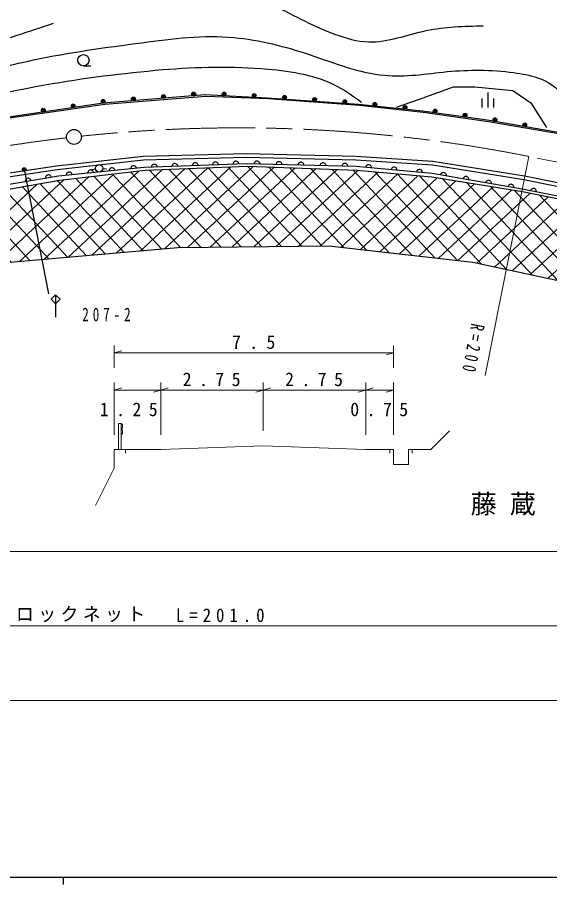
# Model space of a CAD drawing. Units: millimetres, scale not verified. Extents: x 40000 to 680000, y 20000 to 380000.
# Drawn here: x 261829 to 333288, y 204000 to 320546 of the extents above; entities that cross this region are included whole.
import ezdxf

# ---------------------------------------------------------------- set-up
doc = ezdxf.new("R2010")
doc.units = ezdxf.units.MM
doc.header["$LTSCALE"] = 1000
doc.linetypes.add('CHAIN', pattern=[18.5, 12, -1.5, 3.5, -1.5])
for name, color, linetype, lineweight in [('M-BGD', 7, 'Continuous', 25), ('M-BMK', 2, 'CHAIN', 13), ('M-BMK-SRVR', 3, 'Continuous', 25), ('M-STR-HTXT', 7, 'Continuous', 13), ('M-STR-STRC', 7, 'Continuous', 25), ('M-TTL-BAND', 7, 'Continuous', 25)]:
    doc.layers.add(name, color=color, linetype=linetype, lineweight=lineweight)
doc.layers.add('M-BMK-HTXT', color=7, linetype='Continuous')
doc.styles.add('ＭＳ ゴシック', font='')
doc.styles.get('ＭＳ ゴシック').set_extended_font_data('MS Gothic')

msp = doc.modelspace()

# ---------------------------------------------------------------- hatches: boundary and pattern name
at = {"layer": 'M-BGD'}
h = msp.add_hatch(dxfattribs=at)
h.set_pattern_fill('USER', color=256, style=0, pattern_type=2)
h.set_pattern_definition([(222.9834, (131781, 461499), (1363.572, -1463.103), []), (312.9834, (131781, 461499), (1463.103, 1363.572), [])])
h.paths.add_polyline_path([(212082, 283619), (221202, 286797), (229781, 289898), (243321, 294135), (253967, 296306), (267516, 298683), (278989, 300027), (292736, 300544), (307413, 300027), (317452, 299096), (329648, 297133), (380204, 286900), (377827, 275841), (322964, 287624), (303635, 289794), (283377, 289587), (258695, 287417), (235749, 281112), (215387, 273980)])

# ---------------------------------------------------------------- linework, layer by layer
for p, q in [((270699, 314020), (271699, 314020)), ((286984, 310118), (273350, 309003)), ((295375, 309707), (286984, 310118)), ((324973, 310437), (324973, 308437)), ((273350, 309003), (254867, 306304)), ((307639, 308827), (295375, 309707)), ((324173, 309637), (324173, 308437)), ((325773, 309637), (325773, 308437)), ((316226, 307947), (307639, 308827)), ((324911, 306715), (316226, 307947)), ((338641, 304368), (324911, 306715)), ((272317, 300157), (271827, 300057)), ((273306, 300231), (273805, 300204))]:
    msp.add_line(p, q, dxfattribs=at)
for points in [[(312737, 308462), (315672, 309486), (320381, 311193), (323248, 311193), (328367, 310715), (330755, 309077), (332871, 305732)], [(372655, 297293), (348761, 302387), (338676, 304172), (325077, 306488), (316295, 307742), (307755, 308707), (295506, 309576), (287111, 309914), (273559, 308852), (255128, 306198)], [(380820, 288892), (329922, 299222), (317621, 301194), (307282, 301851), (292539, 302227), (278735, 301851), (267090, 300537), (253277, 298471), (242854, 295935), (229237, 292085), (219940, 288892), (169786, 270487), (160762, 267839), (152029, 266431), (144328, 266525), (137097, 267370), (130148, 269248), (123387, 271971), (104870, 281355)], [(380721, 288402), (329833, 298730), (317565, 300697), (307260, 301352), (292539, 301727), (278770, 301352), (267155, 300041), (253374, 297980), (242981, 295452), (229387, 291608), (220108, 288421), (169942, 270011), (160873, 267351), (152066, 265930), (144296, 266025), (137003, 266877), (129989, 268773), (123180, 271515), (104644, 280909)], [(111558, 276513), (122936, 270871), (129826, 267884), (136842, 266035), (144238, 265040), (152250, 264992), (161036, 266414), (170234, 269117), (203735, 281206), (212032, 284145), (220566, 287274), (229810, 290498), (243337, 294670), (253815, 296946), (267342, 299269), (278862, 300407), (292531, 300928), (307276, 300549), (317531, 299601), (329621, 297515), (380476, 287457)], [(280629, 300474), (280593, 300569), (280542, 300647), (280459, 300724), (280377, 300769), (280280, 300797), (280152, 300792), (280058, 300757), (279980, 300706), (279903, 300623), (279858, 300541), (279829, 300444)], [(283363, 300578), (283327, 300673), (283276, 300751), (283193, 300828), (283111, 300873), (283014, 300901), (282886, 300897), (282791, 300861), (282713, 300810), (282636, 300727), (282592, 300645), (282563, 300548)], [(286096, 300683), (286061, 300777), (286010, 300856), (285927, 300932), (285845, 300977), (285748, 301006), (285620, 301001), (285525, 300965), (285447, 300914), (285370, 300831), (285325, 300749), (285297, 300652)], [(288830, 300787), (288795, 300882), (288744, 300960), (288661, 301037), (288579, 301082), (288482, 301110), (288354, 301105), (288259, 301069), (288181, 301018), (288104, 300935), (288059, 300854), (288031, 300757)], [(291564, 300891), (291529, 300986), (291478, 301064), (291395, 301141), (291313, 301186), (291216, 301214), (291088, 301209), (290993, 301174), (290915, 301123), (290838, 301040), (290793, 300958), (290765, 300861)], [(294406, 300880), (294376, 300977), (294330, 301058), (294252, 301140), (294174, 301190), (294078, 301225), (293950, 301228), (293854, 301198), (293772, 301152), (293690, 301074), (293640, 300996), (293606, 300901)], [(297355, 300804), (297325, 300901), (297279, 300982), (297201, 301064), (297122, 301114), (297027, 301149), (296899, 301152), (296803, 301122), (296721, 301077), (296639, 300999), (296589, 300920), (296555, 300825)], [(300303, 300728), (300274, 300825), (300228, 300906), (300150, 300988), (300071, 301038), (299976, 301073), (299848, 301076), (299751, 301047), (299670, 301001), (299588, 300923), (299538, 300844), (299504, 300749)], [(303252, 300652), (303223, 300749), (303177, 300830), (303099, 300913), (303020, 300963), (302925, 300997), (302797, 301000), (302700, 300971), (302619, 300925), (302537, 300847), (302487, 300768), (302452, 300673)], [(306201, 300577), (306172, 300673), (306126, 300755), (306048, 300837), (305969, 300887), (305874, 300921), (305746, 300924), (305649, 300895), (305568, 300849), (305486, 300771), (305436, 300692), (305401, 300597)], [(309383, 300354), (309360, 300453), (309320, 300537), (309247, 300624), (309172, 300679), (309080, 300720), (308952, 300731), (308854, 300708), (308770, 300668), (308682, 300596), (308627, 300520), (308587, 300428)], [(269180, 299450), (269139, 299543), (269083, 299618), (268995, 299690), (268911, 299729), (268812, 299752), (268685, 299739), (268593, 299698), (268518, 299642), (268446, 299555), (268406, 299471), (268384, 299372)], [(272060, 299735), (272019, 299827), (271963, 299902), (271876, 299974), (271791, 300014), (271693, 300036), (271565, 300024), (271473, 299982), (271398, 299927), (271326, 299839), (271286, 299755), (271264, 299656)], [(274940, 300019), (274899, 300112), (274843, 300187), (274756, 300258), (274671, 300298), (274573, 300321), (274445, 300308), (274353, 300267), (274278, 300211), (274206, 300124), (274166, 300039), (274144, 299941)], [(277820, 300304), (277779, 300396), (277723, 300471), (277636, 300543), (277551, 300583), (277453, 300605), (277325, 300593), (277233, 300551), (277158, 300496), (277086, 300408), (277046, 300324), (277024, 300225)], [(312802, 300038), (312779, 300137), (312738, 300221), (312666, 300308), (312591, 300363), (312498, 300404), (312371, 300415), (312272, 300392), (312188, 300352), (312101, 300280), (312046, 300204), (312005, 300112)], [(316220, 299722), (316197, 299821), (316157, 299905), (316085, 299992), (316009, 300047), (315917, 300088), (315789, 300099), (315691, 300076), (315607, 300036), (315520, 299964), (315465, 299888), (315424, 299796)], [(319437, 299272), (319422, 299372), (319388, 299459), (319323, 299552), (319252, 299612), (319163, 299660), (319037, 299682), (318937, 299667), (318850, 299633), (318757, 299568), (318696, 299497), (318648, 299408)], [(263678, 298640), (263630, 298729), (263569, 298800), (263477, 298865), (263390, 298899), (263290, 298914), (263164, 298892), (263075, 298845), (263004, 298784), (262938, 298691), (262905, 298604), (262889, 298504)], [(266383, 299104), (266336, 299194), (266275, 299264), (266182, 299330), (266095, 299363), (265995, 299379), (265869, 299357), (265780, 299309), (265709, 299248), (265644, 299156), (265610, 299069), (265595, 298969)], [(322459, 298751), (322444, 298851), (322410, 298938), (322345, 299030), (322274, 299091), (322185, 299139), (322059, 299161), (321959, 299145), (321872, 299112), (321779, 299046), (321719, 298976), (321671, 298887)], [(325481, 298229), (325466, 298329), (325432, 298416), (325367, 298509), (325297, 298569), (325207, 298617), (325081, 298639), (324981, 298624), (324894, 298590), (324802, 298525), (324741, 298454), (324693, 298365)], [(328504, 297708), (328489, 297808), (328455, 297895), (328390, 297987), (328319, 298048), (328230, 298096), (328104, 298118), (328004, 298102), (327917, 298069), (327824, 298003), (327763, 297933), (327715, 297844)], [(331509, 297141), (331496, 297242), (331465, 297330), (331402, 297424), (331332, 297486), (331244, 297536), (331119, 297561), (331018, 297548), (330931, 297517), (330837, 297454), (330774, 297385), (330724, 297297)]]:
    msp.add_lwpolyline(points, dxfattribs=at)
msp.add_lwpolyline([(212082, 283619), (221202, 286797), (229781, 289898), (243321, 294135), (253967, 296306), (267517, 298683), (278989, 300027), (292736, 300544), (307413, 300027), (317452, 299096), (329648, 297133), (380204, 286900), (377827, 275841), (322964, 287624), (303635, 289794), (283377, 289587), (258695, 287417), (235749, 281112), (215387, 273980)], close=True, dxfattribs=at)
for centre, radius in [((270699, 314780), 760), ((281449, 309916), 250), ((281449, 309916), 150), ((285494, 310247), 250), ((285494, 310247), 150), ((285494, 310247), 50), ((289578, 310241), 250), ((289578, 310241), 150), ((289578, 310241), 50), ((293632, 310043), 250), ((293632, 310043), 150), ((293632, 310043), 50), ((297689, 309792), 250), ((269326, 308668), 250), ((273358, 309255), 250), ((273358, 309255), 150), ((273358, 309255), 50), ((277403, 309586), 250), ((277403, 309586), 150), ((277403, 309586), 50), ((281449, 309916), 50), ((297689, 309792), 150), ((297689, 309792), 50), ((301737, 309501), 250), ((301737, 309501), 150), ((301737, 309501), 50), ((305786, 309211), 250), ((305786, 309211), 150), ((305786, 309211), 50), ((309836, 308853), 250), ((309836, 308853), 150), ((309836, 308853), 50), ((265309, 308082), 250), ((265309, 308082), 150), ((265309, 308082), 50), ((269326, 308668), 150), ((269326, 308668), 50), ((313874, 308439), 250), ((313874, 308439), 150), ((313874, 308439), 50), ((317914, 307960), 250), ((317914, 307960), 150), ((317914, 307960), 50), ((321932, 307390), 250), ((321932, 307390), 150), ((321932, 307390), 50), ((325954, 306790), 250), ((325954, 306790), 150), ((325954, 306790), 50), ((329955, 306106), 250), ((329955, 306106), 150), ((329955, 306106), 50), ((272807, 300257), 500)]:
    msp.add_circle(centre, radius, dxfattribs=at)
for points, knots in [([(296469, 322093), (299043, 320711), (301617, 319329), (304406, 318299), (305905, 317745), (307467, 317294), (309017, 317248), (311592, 317174), (314138, 318220), (316722, 318766), (319246, 319299), (321807, 319354), (324368, 319408)], [0, 0, 0, 0, 1, 1, 1, 2, 2, 2, 3, 3, 3, 4, 4, 4, 4]), ([(222379, 309766), (225188, 309349), (227996, 308932), (230784, 309007), (235331, 309130), (239822, 310563), (244208, 312054), (248504, 313514), (252700, 315031), (256939, 316490), (260172, 317602), (263429, 318680), (266687, 319758)], [0, 0, 0, 0, 1, 1, 1, 2, 2, 2, 3, 3, 3, 4, 4, 4, 4]), ([(215939, 307519), (219505, 307193), (223071, 306867), (226654, 306836), (230127, 306806), (233617, 307052), (237028, 307655), (242576, 308636), (247919, 310562), (253340, 312160), (256858, 313197), (260408, 314062), (263988, 314821), (268789, 315834), (273644, 316496), (278557, 317142), (282677, 317687), (286835, 318226), (290910, 317824), (294374, 317520), (297781, 316616), (301148, 315504), (304472, 314384), (307751, 313035), (311144, 312774), (313888, 312508), (316699, 312940), (319539, 313252), (322498, 313508), (325388, 313538), (328480, 313115), (330639, 312833), (332874, 312295), (334349, 310863), (335247, 310044), (335920, 308940), (336261, 307723), (336486, 306916), (336566, 306060), (337011, 305403), (337197, 305129), (337445, 304891), (337694, 304652)], [0, 0, 0, 0, 1, 1, 1, 2, 2, 2, 3, 3, 3, 4, 4, 4, 5, 5, 5, 6, 6, 6, 7, 7, 7, 8, 8, 8, 9, 9, 9, 10, 10, 10, 11, 11, 11, 12, 12, 12, 13, 13, 13, 14, 14, 14, 14]), ([(216088, 305051), (218179, 305076), (220271, 305091), (222367, 305086), (226631, 305075), (230907, 304981), (235130, 305427), (238581, 305791), (241996, 306516), (245399, 307270), (252112, 308729), (258784, 310244), (265534, 311477), (270751, 312403), (276008, 313037), (281331, 313525), (286013, 313888), (290692, 314007), (295459, 313593), (298710, 313311), (302001, 312780), (304810, 311272), (305930, 310671), (306974, 309914), (308017, 309157)], [0, 0, 0, 0, 1, 1, 1, 2, 2, 2, 3, 3, 3, 4, 4, 4, 5, 5, 5, 6, 6, 6, 7, 7, 7, 8, 8, 8, 8])]:
    msp.add_open_spline(points, degree=3, knots=knots, dxfattribs=at)
at = {"layer": 'M-BMK'}
msp.add_line((366418, 294722), (330490, 301862), dxfattribs=at)
for start, end in [(78.76105, 96.07382), (96.62613, 110.10272)]:
    msp.add_arc((291509, 105697), 200000, start, end, dxfattribs=at)
at = {"layer": 'M-BMK-SRVR'}
msp.add_circle((269425, 304474), 1000, dxfattribs=at)
at = {"layer": 'M-STR-HTXT'}
for p, q in [((330489, 301862), (324642, 272437)), ((274841, 273464), (274841, 276464)), ((312341, 276464), (312341, 273464)), ((274841, 275464), (275841, 275744)), ((274841, 275464), (312341, 275464)), ((312341, 275464), (311341, 275184)), ((274841, 264464), (274841, 271464)), ((274841, 270464), (275841, 270744)), ((274841, 270464), (281091, 270464)), ((281091, 270464), (280091, 270184)), ((281091, 271464), (281091, 264464)), ((281091, 270464), (282091, 270744)), ((281091, 270464), (294841, 270464)), ((294841, 270464), (293841, 270184)), ((294841, 271464), (294841, 264964)), ((294841, 270464), (295841, 270744)), ((294841, 270464), (308591, 270464)), ((308591, 270464), (307591, 270184)), ((308591, 271464), (308591, 264464)), ((308591, 270464), (309591, 270744)), ((308591, 270464), (312341, 270464)), ((312341, 270464), (311341, 270184)), ((312341, 271464), (312341, 264464)), ((274841, 259964), (274841, 262464)), ((274841, 259964), (272341, 254964)), ((111558, 248767), (380721, 248767)), ((185312, 238767), (380721, 238767)), ((104643, 228767), (380721, 228767))]:
    msp.add_line(p, q, dxfattribs=at)
for points in [[(275416, 262464), (275416, 265964), (275766, 265964), (275766, 262464)], [(275766, 265964), (275946, 265814), (275946, 265364), (275766, 265214), (275946, 265064), (275946, 264614), (275766, 264464)], [(314841, 262464), (317341, 262464), (319841, 264964)], [(274841, 262464), (276341, 262464), (276341, 261964)], [(276341, 262464), (281091, 262464), (294841, 262964), (308591, 262464), (311841, 262464), (311841, 261964)], [(311841, 262464), (312341, 262464), (312341, 260464), (314341, 260464), (314341, 262464), (314841, 262464), (314841, 261964)]]:
    msp.add_lwpolyline(points, dxfattribs=at)
at = {"layer": 'M-STR-STRC'}
msp.add_line((262756, 300091), (266015, 283388), dxfattribs=at)
msp.add_lwpolyline([(266963, 283266), (266363, 282666), (266963, 282066), (267563, 282666), (266963, 283266), (266963, 280266)], dxfattribs=at)
for radius in [250, 150, 50]:
    msp.add_circle((262756, 300091), radius, dxfattribs=at)
at = {"layer": 'M-TTL-BAND'}
for p, q in [((40000, 205000), (579000, 205000)), ((268000, 205000), (268000, 204000))]:
    msp.add_line(p, q, dxfattribs=at)

# ---------------------------------------------------------------- texts
at = {"layer": 'M-BMK-HTXT', "insert": (322683, 253589), "char_height": 2566, "attachment_point": 7, "style": 'ＭＳ ゴシック'}
msp.add_mtext('\\T1.5;藤蔵', dxfattribs=at)
at = {"layer": 'M-STR-HTXT', "insert": (322762, 279502), "char_height": 1833, "attachment_point": 7, "rotation": 259, "style": 'ＭＳ ゴシック'}
msp.add_mtext('\\T1.61;\\W0.7;R=200', dxfattribs=at)
at = {"layer": 'M-STR-HTXT', "char_height": 1833, "attachment_point": 7, "style": 'ＭＳ ゴシック'}
for s, insert in [('\\T1.95;\\W0.95;7.5', (290653, 275964)), ('\\T1.85;\\W0.95;2.75', (284028, 270964)), ('\\T1.85;\\W0.95;2.75', (297778, 270964)), ('\\T1.85;\\W0.95;1.25', (272902, 266923)), ('\\T1.85;\\W0.95;0.75', (306528, 266923)), ('\\T1.26;\\W0.95;ロックネット', (261646, 239267)), ('\\T1.6;\\W0.9;L=201.0', (283118, 239267))]:
    msp.add_mtext(s, dxfattribs=dict(at, insert=insert))
at = {"layer": 'M-STR-STRC', "insert": (270543, 279679), "char_height": 1833, "attachment_point": 7, "style": 'ＭＳ ゴシック'}
msp.add_mtext('\\T1.61;\\W0.7;207-2', dxfattribs=at)

doc.saveas('drawing.dxf')
